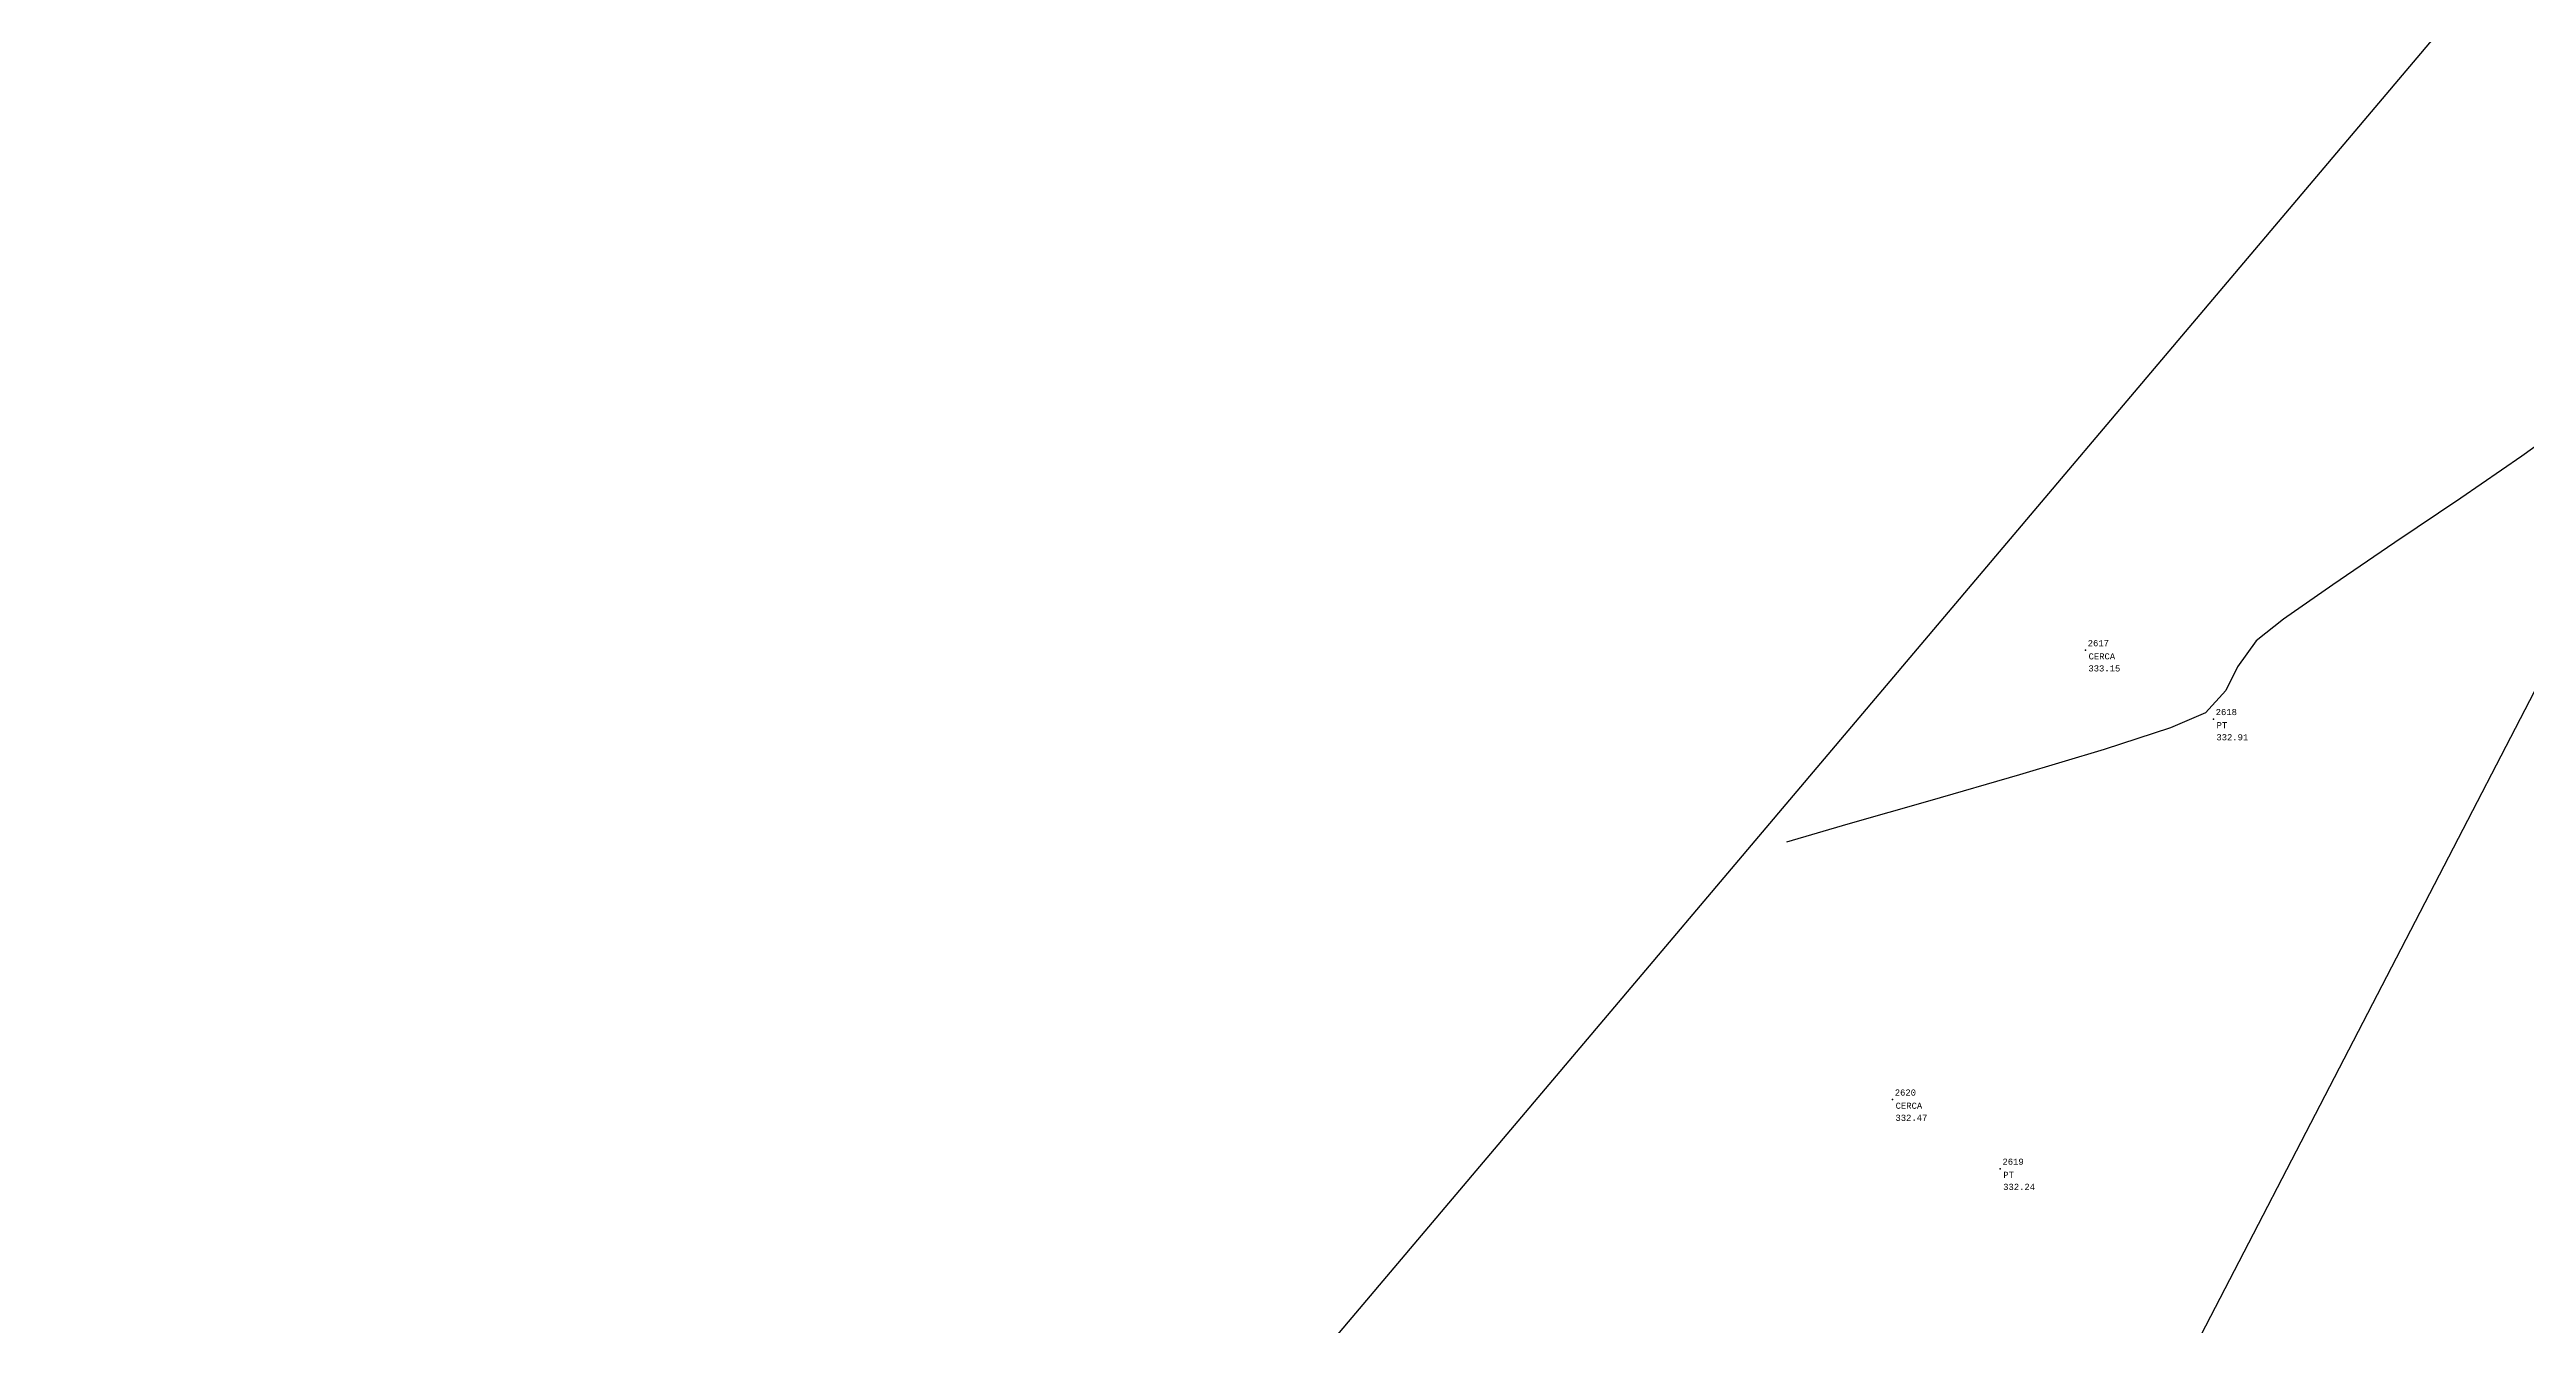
# Model space of a CAD drawing. Header units: metres. Extents: x 5050628 to 5051715, y 2427226 to 2427693.
# Drawn here: x 5051381.47 to 5051401.64, y 2427525.27 to 2427535.67 of the extents above; entities that cross this region are included whole.
import ezdxf
from ezdxf.enums import TextEntityAlignment as Align

# ---------------------------------------------------------------- set-up
doc = ezdxf.new("R2010")
doc.units = ezdxf.units.M
for name, color, linetype in [('C-TOPO-MINR-N', 11, 'Continuous'), ('CVL_PUNTO', 2, 'Continuous'), ('CVL_PUNTO_COR', 2, 'Continuous'), ('CVL_PUNTO_NUM', 2, 'Continuous'), ('Red Baja Tension', 30, 'Continuous'), ('Vía', 40, 'Continuous')]:
    doc.layers.add(name, color=color, linetype=linetype)
doc.styles.add('MONOTXT4', font='monotxt4.shx')

msp = doc.modelspace()

# ---------------------------------------------------------------- linework, layer by layer
at = {"layer": 'C-TOPO-MINR-N', "color": 32, "linetype": 'Continuous', "lineweight": -3}
msp.add_polyline3d([(5051401.989745687, 2427532.631111078, 333.9655000000001), (5051401.606724014, 2427532.355009102, 333.9655000000001), (5051401.110088989, 2427532.014134072, 333.9655000000001), (5051400.572564205, 2427531.650809117, 333.9655000000001), (5051400.066873254, 2427531.307357367, 333.9655000000001), (5051399.665739733, 2427531.026101952, 333.9655000000001), (5051399.441887233, 2427530.849366002, 333.9655000000001), (5051399.290210956, 2427530.639059467, 333.9655000000001), (5051399.194652977, 2427530.446087851, 333.9655000000001), (5051399.028594833, 2427530.265162094, 333.9655000000001), (5051398.744017406, 2427530.141910055, 333.9655000000001), (5051398.204511429, 2427529.965078446, 333.9655000000001), (5051397.516144787, 2427529.759055254, 333.9655000000001), (5051396.784985356, 2427529.548228463, 333.9655000000001), (5051396.117101023, 2427529.356986061, 333.9655000000001), (5051395.618559669, 2427529.209716032, 333.9655000000001)], dxfattribs=at)
at = {"layer": 'CVL_PUNTO', "color": 4}
for p in [(5051398.053, 2427530.774, 333.619), (5051398.053, 2427530.774, 333.619), (5051399.094999999, 2427530.213, 333.376), (5051399.094999999, 2427530.213, 333.376), (5051396.482, 2427527.113, 332.939), (5051396.482, 2427527.113, 332.939), (5051397.359, 2427526.55, 332.7059999999999), (5051397.359, 2427526.55, 332.7059999999999)]:
    msp.add_point(p, dxfattribs=at)
at = {"layer": 'Red Baja Tension', "elevation": 323.3550000000001, "flags": 128}
msp.add_lwpolyline([(5051214.525, 2427564.231000001), (5051241.659, 2427548.434000001), (5051301.685000001, 2427534.931), (5051357.163, 2427520.468), (5051376.182, 2427506.523), (5051401.262, 2427536.202000001), (5051398.111000001, 2427603.967), (5051428.819, 2427622.067000001), (5051444.74, 2427634.543000001), (5051467.573, 2427655.58)], dxfattribs=at)
at = {"layer": 'Vía'}
msp.add_polyline3d([(5051341.103, 2427525.134000001, 328.497), (5051348.794, 2427521.475000001, 329.127), (5051354.622, 2427519.051, 329.555), (5051361.929000001, 2427515.901000001, 329.824), (5051368.487000001, 2427513.54, 330.2110000000001), (5051374.571000001, 2427512.928, 330.502), (5051380.823, 2427514.087, 330.9210000000001), (5051387.425999999, 2427516.727, 331.43), (5051393.169, 2427520.492000001, 331.935), (5051398.839, 2427524.898, 332.449), (5051402.058, 2427531.113000001, 333.197), (5051404.26, 2427538.064, 333.9020000000001), (5051405.892, 2427547.694, 334.6350000000001), (5051406.671, 2427553.627, 334.982), (5051406.375, 2427561.615000001, 335.4510000000001), (5051402.984, 2427570.017, 336.108), (5051399.371, 2427577.101000001, 336.654), (5051397.448, 2427584.199000001, 336.945)], dxfattribs=at)

# ---------------------------------------------------------------- texts
at = {"layer": 'CVL_PUNTO_COR', "color": 4, "style": 'MONOTXT4'}
for s, p in [('333.15', (5051398.076314046, 2427530.651193424, 333.619)), ('332.91', (5051399.118314045, 2427530.090193424, 333.376)), ('332.47', (5051396.505314046, 2427526.990193424, 332.939)), ('332.24', (5051397.382314046, 2427526.427193424, 332.7059999999999))]:
    msp.add_text(s, height=0.05, dxfattribs=at).set_placement(p, align=Align.TOP_LEFT)
at = {"layer": 'CVL_PUNTO_NUM', "color": 4, "style": 'MONOTXT4'}
for s, p in [('2617', (5051398.070677669, 2427530.79167767, 333.619)), ('2618', (5051399.112677669, 2427530.230677669, 333.376)), ('2620', (5051396.499677669, 2427527.13067767, 332.939)), ('2619', (5051397.37667767, 2427526.56767767, 332.7059999999999))]:
    msp.add_text(s, height=0.05, dxfattribs=at).set_placement(p, align=Align.BOTTOM_LEFT)
for s, p in [('CERCA', (5051398.077748737, 2427530.749251263, 333.619)), ('PT', (5051399.119748737, 2427530.188251263, 333.376)), ('CERCA', (5051396.506748737, 2427527.088251263, 332.939)), ('PT', (5051397.383748737, 2427526.525251263, 332.7059999999999))]:
    msp.add_text(s, height=0.05, dxfattribs=at).set_placement(p, align=Align.TOP_LEFT)

doc.saveas('drawing.dxf')
